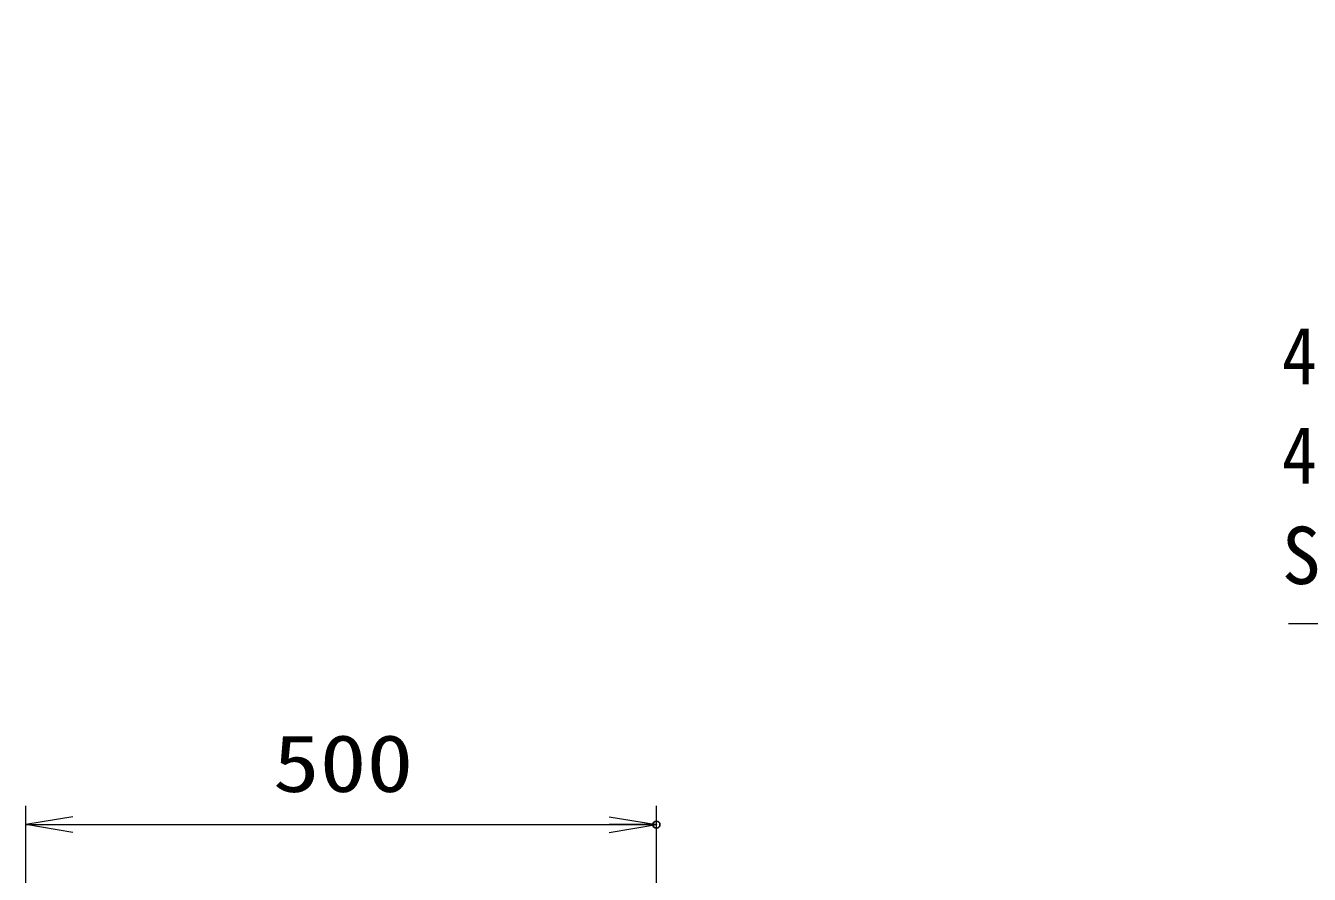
# Model space of a CAD drawing. Units: millimetres, scale not verified. Extents: x -11880 to 11880, y -8400 to 8400.
# Drawn here: x -4097 to -1384, y -2488 to -695 of the extents above; entities that cross this region are included whole.
import ezdxf
from ezdxf.enums import TextEntityAlignment as Align

# ---------------------------------------------------------------- set-up
doc = ezdxf.new("R2010")
doc.units = ezdxf.units.MM
doc.header["$LTSCALE"] = 30
doc.header["$PDMODE"] = 32
doc.header["$PDSIZE"] = 15
doc.layers.add('0-2_0', color=7, linetype='Continuous', lineweight=18)
doc.layers.add('0-3_寸法線', color=4, linetype='Continuous', lineweight=18)
doc.layers.add('0-4_Defpoints', color=7, linetype='Continuous')
doc.styles.add('ＭＳ ゴシック', font='')
doc.styles.get('ＭＳ ゴシック').set_extended_font_data('MS Gothic')

# ---------------------------------------------------------------- blocks, each defined once
blk = doc.blocks.new('_Open')
at = {"layer": '0-2_0', "color": 4}
blk.add_line((-30, 5), (0, 0), dxfattribs=at)
blk.add_lwpolyline([(-30, -5), (0, 0), (-30, 0)], dxfattribs=at)
blk = doc.blocks.new('S256')
at = {"layer": '0-3_寸法線'}
for points in [[(8106819.5, 81797519.4), (8163982.7, 81797519.4), (8181965.6, 81832737.4), (8183329.9, 81835409.3)], [(8182410.9, 81832510.1), (8183329.9, 81835409.3), (8181520.3, 81832964.8)]]:
    blk.add_lwpolyline(points, dxfattribs=at)
at = {"layer": '0-3_寸法線', "color": 254, "style": 'ＭＳ ゴシック', "width": 0.9}
for s, p in [('4-M12×120 オ－ルアンカ－', (8106387.5, 81811581.6)), ('4-M12 袋ナット', (8106387.5, 81805281.6))]:
    blk.add_text(s, height=3637, dxfattribs=at).set_placement(p, align=Align.BOTTOM_LEFT)
at = {"layer": '0-3_寸法線', "color": 254, "style": 'ＭＳ ゴシック'}
blk.add_text('SUS304相当', height=3637, dxfattribs=at).set_placement((8106387.5, 81798920), align=Align.BOTTOM_LEFT)

msp = doc.modelspace()

# ---------------------------------------------------------------- linework, layer by layer
at = {"layer": '0-3_寸法線'}
for p, q in [((-4097.14, -3220.82), (-4097.14, -2343.02)), ((-2763.8, -3220.82), (-2763.8, -2343.02)), ((-4097.14, -2383.02), (-2763.8, -2383.02))]:
    msp.add_line(p, q, dxfattribs=at)
at = {"layer": '0-4_Defpoints'}
msp.add_point((-2763.8, -2383.02), dxfattribs=at)

# ---------------------------------------------------------------- block references
at = {"layer": '0-3_寸法線'}
for name, p, xscale, yscale in [('S256', (-271654.79, -2728541.35), 0.03333333, 0.03333333), ('_Open', (-2763.8, -2383.02), 3.333333, 3.333333)]:
    msp.add_blockref(name, p, dxfattribs=dict(at, xscale=xscale, yscale=yscale))
at = {"layer": '0-3_寸法線', "xscale": 3.333333, "yscale": 3.333333, "rotation": 180}
msp.add_blockref('_Open', (-4097.14, -2383.02), dxfattribs=at)

# ---------------------------------------------------------------- texts
at = {"layer": '0-3_寸法線', "color": 254, "style": 'ＭＳ ゴシック', "width": 1.2}
msp.add_text('500', height=121.2, dxfattribs=at).set_placement((-3574.47, -2350.34), align=Align.BOTTOM_LEFT)

doc.saveas('drawing.dxf')
